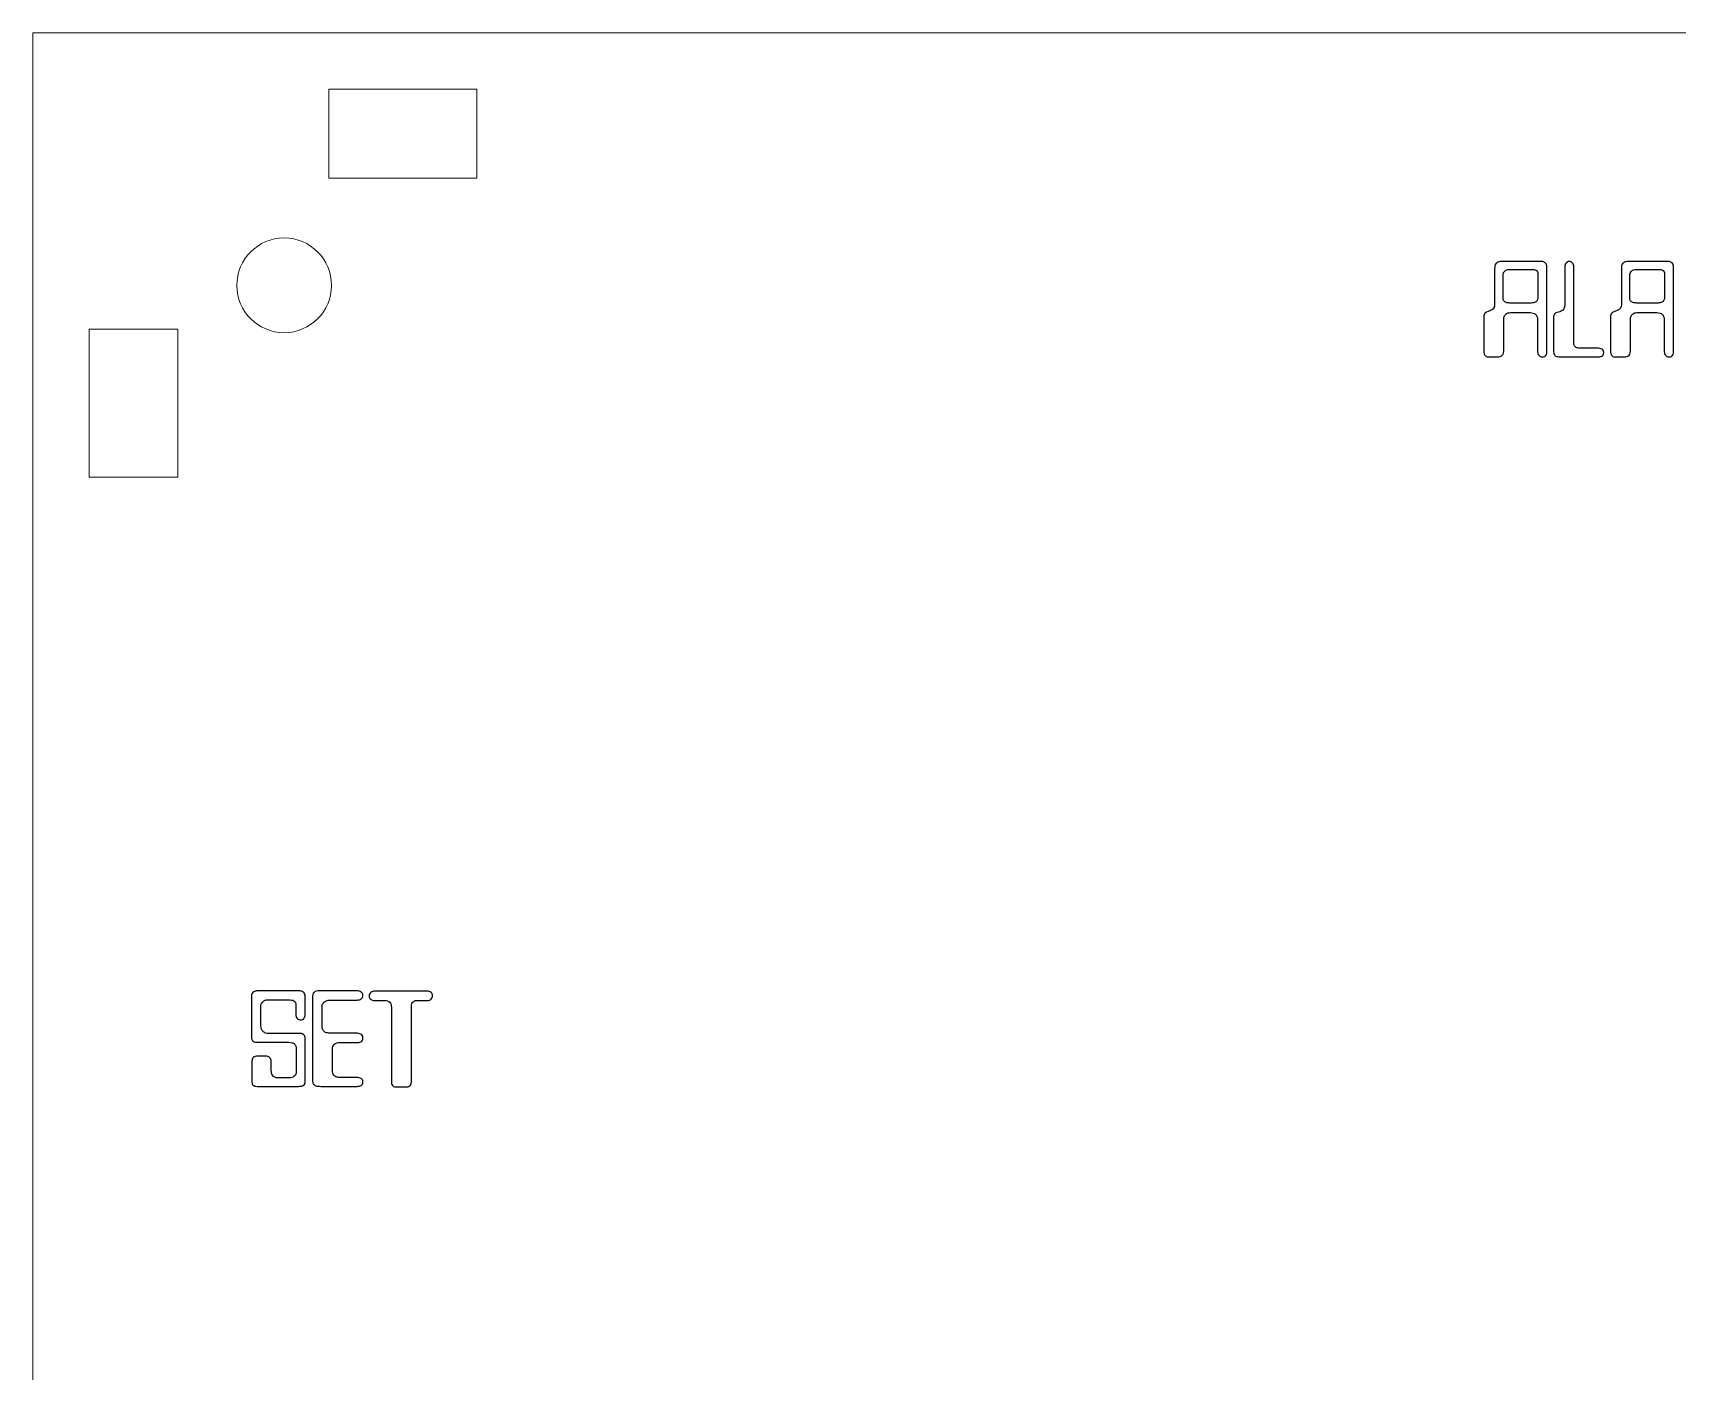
# Model space of a CAD drawing. Header units: millimetres. Extents: x -80 to 101, y -34 to 140.
# Drawn here: x -9.4 to 46.2, y 20.7 to 65.9 of the extents above; entities that cross this region are included whole.
import ezdxf

# ---------------------------------------------------------------- set-up
doc = ezdxf.new("R2010")
doc.units = ezdxf.units.MM
doc.header["$MEASUREMENT"] = 0
doc.layers.add('Layer 1', color=7, linetype='Continuous')

msp = doc.modelspace()

# ---------------------------------------------------------------- linework, layer by layer
at = {"layer": 'Layer 1', "color": 250, "lineweight": 20}
msp.add_lwpolyline([(-7.4557, 50.9016), (-4.4557, 50.9016), (-4.4557, 55.9016), (-7.4557, 55.9016), (-7.4557, 50.9016)], close=True, dxfattribs=at)
msp.add_lwpolyline([(-7.4557, 50.9016), (-4.4557, 50.9016), (-4.4557, 55.9016), (-7.4557, 55.9016), (-7.4557, 50.9016)], close=True, dxfattribs=at)
msp.add_ellipse((-0.8666, 57.3781), major_axis=(0, 1.6), ratio=1, dxfattribs=at)
msp.add_ellipse((-0.8666, 57.3781), major_axis=(0, 1.6), ratio=1, dxfattribs=at)
for points, knots in [([(100.6443, 65.9016), (100.6443, 65.9016), (-9.3557, 65.9016), (-9.3557, 65.9016), (-9.3557, 65.9016), (-9.3557, 65.9016), (-9.3557, -6.1118), (-9.3557, -6.1118), (-9.3557, -6.1118), (-9.3557, -6.1118), (4.1493, -6.0984), (4.1493, -6.0984), (4.1493, -6.0984), (4.1493, -6.0984), (4.1493, -3.5984), (4.1493, -3.5984), (4.1493, -3.5984), (4.1493, -3.5984), (7.1493, -3.5984), (7.1493, -3.5984), (7.1493, -3.5984), (7.1493, -3.5984), (7.1493, -6.0984), (7.1493, -6.0984), (7.1493, -6.0984), (7.1493, -6.0984), (84.1493, -6.0984), (84.1493, -6.0984), (84.1493, -6.0984), (84.1493, -6.0984), (84.1493, -3.5984), (84.1493, -3.5984), (84.1493, -3.5984), (84.1493, -3.5984), (87.1493, -3.5984), (87.1493, -3.5984), (87.1493, -3.5984), (87.1493, -3.5984), (87.1493, -6.0984), (87.1493, -6.0984), (87.1493, -6.0984), (87.1493, -6.0984), (100.6443, -6.1118), (100.6443, -6.1118), (100.6443, -6.1118), (100.6443, -6.1118), (100.6443, 65.9016), (100.6443, 65.9016)], [0, 0, 0, 0, 0.0769231, 0.0769231, 0.0769231, 0.0769231, 0.1538462, 0.1538462, 0.1538462, 0.1538462, 0.2307692, 0.2307692, 0.2307692, 0.2307692, 0.3076923, 0.3076923, 0.3076923, 0.3076923, 0.3846154, 0.3846154, 0.3846154, 0.3846154, 0.4615385, 0.4615385, 0.4615385, 0.4615385, 0.5384615, 0.5384615, 0.5384615, 0.5384615, 0.6153846, 0.6153846, 0.6153846, 0.6153846, 0.6923077, 0.6923077, 0.6923077, 0.6923077, 0.7692308, 0.7692308, 0.7692308, 0.7692308, 0.8461538, 0.8461538, 0.8461538, 0.8461538, 1, 1, 1, 1]), ([(100.6443, 65.9016), (100.6443, 65.9016), (-9.3557, 65.9016), (-9.3557, 65.9016), (-9.3557, 65.9016), (-9.3557, 65.9016), (-9.3557, -6.1118), (-9.3557, -6.1118), (-9.3557, -6.1118), (-9.3557, -6.1118), (4.1493, -6.0984), (4.1493, -6.0984), (4.1493, -6.0984), (4.1493, -6.0984), (4.1493, -3.5984), (4.1493, -3.5984), (4.1493, -3.5984), (4.1493, -3.5984), (7.1493, -3.5984), (7.1493, -3.5984), (7.1493, -3.5984), (7.1493, -3.5984), (7.1493, -6.0984), (7.1493, -6.0984), (7.1493, -6.0984), (7.1493, -6.0984), (84.1493, -6.0984), (84.1493, -6.0984), (84.1493, -6.0984), (84.1493, -6.0984), (84.1493, -3.5984), (84.1493, -3.5984), (84.1493, -3.5984), (84.1493, -3.5984), (87.1493, -3.5984), (87.1493, -3.5984), (87.1493, -3.5984), (87.1493, -3.5984), (87.1493, -6.0984), (87.1493, -6.0984), (87.1493, -6.0984), (87.1493, -6.0984), (100.6443, -6.1118), (100.6443, -6.1118), (100.6443, -6.1118), (100.6443, -6.1118), (100.6443, 65.9016), (100.6443, 65.9016)], [0, 0, 0, 0, 0.0769231, 0.0769231, 0.0769231, 0.0769231, 0.1538462, 0.1538462, 0.1538462, 0.1538462, 0.2307692, 0.2307692, 0.2307692, 0.2307692, 0.3076923, 0.3076923, 0.3076923, 0.3076923, 0.3846154, 0.3846154, 0.3846154, 0.3846154, 0.4615385, 0.4615385, 0.4615385, 0.4615385, 0.5384615, 0.5384615, 0.5384615, 0.5384615, 0.6153846, 0.6153846, 0.6153846, 0.6153846, 0.6923077, 0.6923077, 0.6923077, 0.6923077, 0.7692308, 0.7692308, 0.7692308, 0.7692308, 0.8461538, 0.8461538, 0.8461538, 0.8461538, 1, 1, 1, 1]), ([(0.6443, 61.0016), (0.6443, 61.0016), (0.6443, 64.0016), (0.6443, 64.0016), (0.6443, 64.0016), (0.6443, 64.0016), (5.6443, 64.0016), (5.6443, 64.0016), (5.6443, 64.0016), (5.6443, 64.0016), (5.6443, 61.0016), (5.6443, 61.0016), (5.6443, 61.0016), (5.6443, 61.0016), (0.6443, 61.0016), (0.6443, 61.0016)], [0, 0, 0, 0, 0.2, 0.2, 0.2, 0.2, 0.4, 0.4, 0.4, 0.4, 0.6, 0.6, 0.6, 0.6, 1, 1, 1, 1]), ([(0.6443, 61.0016), (0.6443, 61.0016), (0.6443, 64.0016), (0.6443, 64.0016), (0.6443, 64.0016), (0.6443, 64.0016), (5.6443, 64.0016), (5.6443, 64.0016), (5.6443, 64.0016), (5.6443, 64.0016), (5.6443, 61.0016), (5.6443, 61.0016), (5.6443, 61.0016), (5.6443, 61.0016), (0.6443, 61.0016), (0.6443, 61.0016)], [0, 0, 0, 0, 0.2, 0.2, 0.2, 0.2, 0.4, 0.4, 0.4, 0.4, 0.6, 0.6, 0.6, 0.6, 1, 1, 1, 1])]:
    msp.add_open_spline(points, degree=3, knots=knots, dxfattribs=at)
at = {"layer": 'Layer 1', "color": 242}
for points, knots in [([(40.0799, 58.1253), (40.1032, 58.1486), (40.1304, 58.1641), (40.1614, 58.1719), (40.1614, 58.1719), (40.1925, 58.1796), (40.2261, 58.1835), (40.2623, 58.1835), (40.2623, 58.1835), (40.2623, 58.1835), (41.5118, 58.1835), (41.5118, 58.1835), (41.5118, 58.1835), (41.5506, 58.1835), (41.5894, 58.1835), (41.6283, 58.1835), (41.6283, 58.1835), (41.6645, 58.1783), (41.7007, 58.1615), (41.7369, 58.1331), (41.7369, 58.1331), (41.7731, 58.0969), (41.7912, 58.049), (41.7912, 57.9895), (41.7912, 57.9895), (41.7912, 57.9895), (41.7912, 55.1296), (41.7912, 55.1296), (41.7912, 55.1296), (41.7912, 55.0908), (41.7835, 55.0571), (41.7679, 55.0287), (41.7679, 55.0287), (41.7421, 54.9821), (41.6994, 54.9588), (41.6399, 54.9588), (41.6399, 54.9588), (41.5804, 54.9588), (41.5384, 54.9782), (41.5138, 55.0177), (41.5138, 55.0177), (41.4892, 55.0565), (41.4769, 55.0959), (41.4769, 55.1347), (41.4769, 55.1347), (41.4769, 55.1347), (41.4769, 56.187), (41.4769, 56.187), (41.4769, 56.187), (41.4769, 56.2336), (41.4724, 56.2737), (41.4633, 56.306), (41.4633, 56.306), (41.4543, 56.339), (41.4355, 56.3694), (41.4071, 56.3978), (41.4071, 56.3978), (41.3683, 56.4373), (41.3075, 56.4567), (41.2247, 56.4567), (41.2247, 56.4567), (41.2247, 56.4567), (40.596, 56.4567), (40.596, 56.4567), (40.596, 56.4567), (40.5728, 56.4567), (40.5462, 56.4554), (40.5165, 56.4528), (40.5165, 56.4528), (40.4867, 56.4502), (40.4583, 56.4399), (40.4311, 56.4218), (40.4311, 56.4218), (40.404, 56.4037), (40.3807, 56.3771), (40.3613, 56.3435), (40.3613, 56.3435), (40.3419, 56.3099), (40.3322, 56.2775), (40.3322, 56.2459), (40.3322, 56.2459), (40.3322, 56.2459), (40.3322, 55.1619), (40.3322, 55.1619), (40.3322, 55.1619), (40.3322, 55.0759), (40.3037, 55.0183), (40.2468, 54.9899), (40.2468, 54.9899), (40.2054, 54.9692), (40.1394, 54.9588), (40.0489, 54.9588), (40.0489, 54.9588), (40.0153, 54.9588), (39.9894, 54.9588), (39.9713, 54.9588), (39.9713, 54.9588), (39.9506, 54.9588), (39.9305, 54.9588), (39.9111, 54.9588), (39.9111, 54.9588), (39.8917, 54.9588), (39.873, 54.9588), (39.8549, 54.9588), (39.8549, 54.9588), (39.7902, 54.9588), (39.7436, 54.9705), (39.7152, 54.9937), (39.7152, 54.9937), (39.6764, 55.0248), (39.657, 55.083), (39.657, 55.1684), (39.657, 55.1684), (39.657, 55.1684), (39.657, 56.2995), (39.657, 56.2995), (39.657, 56.2995), (39.657, 56.3358), (39.6602, 56.3629), (39.6667, 56.381), (39.6667, 56.381), (39.6731, 56.3991), (39.6841, 56.4185), (39.6996, 56.4392), (39.6996, 56.4392), (39.7048, 56.4444), (39.7682, 56.4742), (39.8898, 56.5285), (39.8898, 56.5285), (39.9803, 56.5673), (40.0256, 56.6345), (40.0256, 56.7303), (40.0256, 56.7303), (40.0256, 56.7303), (40.0256, 57.9429), (40.0256, 57.9429), (40.0256, 57.9429), (40.0256, 57.9869), (40.0288, 58.0218), (40.0353, 58.0477), (40.0353, 58.0477), (40.0418, 58.0736), (40.0566, 58.0994), (40.0799, 58.1253)], [0, 0, 0, 0, 0.027027, 0.027027, 0.027027, 0.027027, 0.0540541, 0.0540541, 0.0540541, 0.0540541, 0.0810811, 0.0810811, 0.0810811, 0.0810811, 0.1081081, 0.1081081, 0.1081081, 0.1081081, 0.1351351, 0.1351351, 0.1351351, 0.1351351, 0.1621622, 0.1621622, 0.1621622, 0.1621622, 0.1891892, 0.1891892, 0.1891892, 0.1891892, 0.2162162, 0.2162162, 0.2162162, 0.2162162, 0.2432432, 0.2432432, 0.2432432, 0.2432432, 0.2702703, 0.2702703, 0.2702703, 0.2702703, 0.2972973, 0.2972973, 0.2972973, 0.2972973, 0.3243243, 0.3243243, 0.3243243, 0.3243243, 0.3513514, 0.3513514, 0.3513514, 0.3513514, 0.3783784, 0.3783784, 0.3783784, 0.3783784, 0.4054054, 0.4054054, 0.4054054, 0.4054054, 0.4324324, 0.4324324, 0.4324324, 0.4324324, 0.4594595, 0.4594595, 0.4594595, 0.4594595, 0.4864865, 0.4864865, 0.4864865, 0.4864865, 0.5135135, 0.5135135, 0.5135135, 0.5135135, 0.5405405, 0.5405405, 0.5405405, 0.5405405, 0.5675676, 0.5675676, 0.5675676, 0.5675676, 0.5945946, 0.5945946, 0.5945946, 0.5945946, 0.6216216, 0.6216216, 0.6216216, 0.6216216, 0.6486486, 0.6486486, 0.6486486, 0.6486486, 0.6756757, 0.6756757, 0.6756757, 0.6756757, 0.7027027, 0.7027027, 0.7027027, 0.7027027, 0.7297297, 0.7297297, 0.7297297, 0.7297297, 0.7567568, 0.7567568, 0.7567568, 0.7567568, 0.7837838, 0.7837838, 0.7837838, 0.7837838, 0.8108108, 0.8108108, 0.8108108, 0.8108108, 0.8378378, 0.8378378, 0.8378378, 0.8378378, 0.8648649, 0.8648649, 0.8648649, 0.8648649, 0.8918919, 0.8918919, 0.8918919, 0.8918919, 0.9189189, 0.9189189, 0.9189189, 0.9189189, 0.9459459, 0.9459459, 0.9459459, 0.9459459, 1, 1, 1, 1]), ([(40.565, 57.9119), (40.5339, 57.9119), (40.5042, 57.9112), (40.4757, 57.9099), (40.4757, 57.9099), (40.4473, 57.9086), (40.4188, 57.8977), (40.3904, 57.877), (40.3904, 57.877), (40.336, 57.8414), (40.3089, 57.7832), (40.3089, 57.7036), (40.3089, 57.7036), (40.3089, 57.7036), (40.3089, 57.0252), (40.3089, 57.0252), (40.3089, 57.0252), (40.3089, 56.9896), (40.3095, 56.9547), (40.3108, 56.9217), (40.3108, 56.9217), (40.3121, 56.8881), (40.3263, 56.859), (40.3535, 56.8344), (40.3535, 56.8344), (40.3807, 56.8105), (40.4104, 56.7949), (40.4428, 56.7885), (40.4428, 56.7885), (40.4751, 56.782), (40.5184, 56.7788), (40.5728, 56.7788), (40.5728, 56.7788), (40.5728, 56.7788), (41.2247, 56.7788), (41.2247, 56.7788), (41.2247, 56.7788), (41.279, 56.7788), (41.3262, 56.7846), (41.3663, 56.7962), (41.3663, 56.7962), (41.4064, 56.8079), (41.4349, 56.8273), (41.4517, 56.8557), (41.4517, 56.8557), (41.4685, 56.8842), (41.4789, 56.9127), (41.4827, 56.9405), (41.4827, 56.9405), (41.4866, 56.9689), (41.4886, 57.0064), (41.4886, 57.0523), (41.4886, 57.0523), (41.4886, 57.0523), (41.4886, 57.692), (41.4886, 57.692), (41.4886, 57.692), (41.4886, 57.7386), (41.4866, 57.7735), (41.4827, 57.7981), (41.4827, 57.7981), (41.4789, 57.8226), (41.4653, 57.8479), (41.442, 57.8731), (41.442, 57.8731), (41.4187, 57.8989), (41.3786, 57.9119), (41.3217, 57.9119), (41.3217, 57.9119), (41.301, 57.9119), (41.2842, 57.9119), (41.2712, 57.9119), (41.2712, 57.9119), (41.2712, 57.9119), (40.565, 57.9119), (40.565, 57.9119)], [0, 0, 0, 0, 0.05, 0.05, 0.05, 0.05, 0.1, 0.1, 0.1, 0.1, 0.15, 0.15, 0.15, 0.15, 0.2, 0.2, 0.2, 0.2, 0.25, 0.25, 0.25, 0.25, 0.3, 0.3, 0.3, 0.3, 0.35, 0.35, 0.35, 0.35, 0.4, 0.4, 0.4, 0.4, 0.45, 0.45, 0.45, 0.45, 0.5, 0.5, 0.5, 0.5, 0.55, 0.55, 0.55, 0.55, 0.6, 0.6, 0.6, 0.6, 0.65, 0.65, 0.65, 0.65, 0.7, 0.7, 0.7, 0.7, 0.75, 0.75, 0.75, 0.75, 0.8, 0.8, 0.8, 0.8, 0.85, 0.85, 0.85, 0.85, 0.9, 0.9, 0.9, 0.9, 1, 1, 1, 1]), ([(42.3966, 56.74), (42.3966, 56.74), (42.3966, 58.005), (42.3966, 58.005), (42.3966, 58.005), (42.3966, 58.0542), (42.4101, 58.0962), (42.438, 58.1311), (42.438, 58.1311), (42.4651, 58.1661), (42.5013, 58.1835), (42.546, 58.1835), (42.546, 58.1835), (42.5906, 58.1835), (42.6275, 58.1654), (42.6559, 58.1292), (42.6559, 58.1292), (42.685, 58.093), (42.6992, 58.0516), (42.6992, 58.005), (42.6992, 58.005), (42.6992, 58.005), (42.6992, 55.5293), (42.6992, 55.5293), (42.6992, 55.5293), (42.6992, 55.5034), (42.6992, 55.4853), (42.6992, 55.4749), (42.6992, 55.4749), (42.6992, 55.4232), (42.7005, 55.3908), (42.7031, 55.3779), (42.7031, 55.3779), (42.7057, 55.365), (42.7135, 55.3495), (42.7264, 55.3313), (42.7264, 55.3313), (42.7497, 55.3003), (42.7762, 55.2796), (42.8053, 55.2693), (42.8053, 55.2693), (42.8351, 55.2589), (42.8732, 55.2537), (42.9198, 55.2537), (42.9198, 55.2537), (42.9198, 55.2537), (43.4838, 55.2537), (43.4838, 55.2537), (43.4838, 55.2537), (43.551, 55.2537), (43.606, 55.2434), (43.648, 55.2227), (43.648, 55.2227), (43.6907, 55.202), (43.7121, 55.1632), (43.7121, 55.1063), (43.7121, 55.1063), (43.7121, 55.0494), (43.6907, 55.0106), (43.648, 54.9899), (43.648, 54.9899), (43.6053, 54.9692), (43.5504, 54.9588), (43.4831, 54.9588), (43.4831, 54.9588), (43.4831, 54.9588), (42.2608, 54.9588), (42.2608, 54.9588), (42.2608, 54.9588), (42.209, 54.9588), (42.1631, 54.9646), (42.123, 54.9763), (42.123, 54.9763), (42.0829, 54.9879), (42.0564, 55.006), (42.0434, 55.0306), (42.0434, 55.0306), (42.0305, 55.0552), (42.0227, 55.0791), (42.0202, 55.1024), (42.0202, 55.1024), (42.0176, 55.1257), (42.0163, 55.1541), (42.0163, 55.1878), (42.0163, 55.1878), (42.0163, 55.1878), (42.0163, 56.2433), (42.0163, 56.2433), (42.0163, 56.2433), (42.0163, 56.2976), (42.0182, 56.3345), (42.0221, 56.3539), (42.0221, 56.3539), (42.026, 56.3733), (42.0357, 56.3933), (42.0512, 56.414), (42.0512, 56.414), (42.0667, 56.4347), (42.1101, 56.4541), (42.1812, 56.4722), (42.1812, 56.4722), (42.2523, 56.4903), (42.3008, 56.5136), (42.3267, 56.5421), (42.3267, 56.5421), (42.3733, 56.5964), (42.3966, 56.6624), (42.3966, 56.74)], [0, 0, 0, 0, 0.0357143, 0.0357143, 0.0357143, 0.0357143, 0.0714286, 0.0714286, 0.0714286, 0.0714286, 0.1071429, 0.1071429, 0.1071429, 0.1071429, 0.1428571, 0.1428571, 0.1428571, 0.1428571, 0.1785714, 0.1785714, 0.1785714, 0.1785714, 0.2142857, 0.2142857, 0.2142857, 0.2142857, 0.25, 0.25, 0.25, 0.25, 0.2857143, 0.2857143, 0.2857143, 0.2857143, 0.3214286, 0.3214286, 0.3214286, 0.3214286, 0.3571429, 0.3571429, 0.3571429, 0.3571429, 0.3928571, 0.3928571, 0.3928571, 0.3928571, 0.4285714, 0.4285714, 0.4285714, 0.4285714, 0.4642857, 0.4642857, 0.4642857, 0.4642857, 0.5, 0.5, 0.5, 0.5, 0.5357143, 0.5357143, 0.5357143, 0.5357143, 0.5714286, 0.5714286, 0.5714286, 0.5714286, 0.6071429, 0.6071429, 0.6071429, 0.6071429, 0.6428571, 0.6428571, 0.6428571, 0.6428571, 0.6785714, 0.6785714, 0.6785714, 0.6785714, 0.7142857, 0.7142857, 0.7142857, 0.7142857, 0.75, 0.75, 0.75, 0.75, 0.7857143, 0.7857143, 0.7857143, 0.7857143, 0.8214286, 0.8214286, 0.8214286, 0.8214286, 0.8571429, 0.8571429, 0.8571429, 0.8571429, 0.8928571, 0.8928571, 0.8928571, 0.8928571, 0.9285714, 0.9285714, 0.9285714, 0.9285714, 1, 1, 1, 1]), ([(44.3601, 58.1253), (44.3834, 58.1486), (44.4106, 58.1641), (44.4416, 58.1719), (44.4416, 58.1719), (44.4727, 58.1796), (44.5063, 58.1835), (44.5425, 58.1835), (44.5425, 58.1835), (44.5425, 58.1835), (45.792, 58.1835), (45.792, 58.1835), (45.792, 58.1835), (45.8308, 58.1835), (45.8696, 58.1835), (45.9085, 58.1835), (45.9085, 58.1835), (45.9447, 58.1783), (45.9809, 58.1615), (46.0171, 58.1331), (46.0171, 58.1331), (46.0533, 58.0969), (46.0714, 58.049), (46.0714, 57.9895), (46.0714, 57.9895), (46.0714, 57.9895), (46.0714, 55.1296), (46.0714, 55.1296), (46.0714, 55.1296), (46.0714, 55.0908), (46.0637, 55.0571), (46.0481, 55.0287), (46.0481, 55.0287), (46.0223, 54.9821), (45.9796, 54.9588), (45.9201, 54.9588), (45.9201, 54.9588), (45.8606, 54.9588), (45.8186, 54.9782), (45.794, 55.0177), (45.794, 55.0177), (45.7694, 55.0565), (45.7571, 55.0959), (45.7571, 55.1347), (45.7571, 55.1347), (45.7571, 55.1347), (45.7571, 56.187), (45.7571, 56.187), (45.7571, 56.187), (45.7571, 56.2336), (45.7526, 56.2737), (45.7435, 56.306), (45.7435, 56.306), (45.7345, 56.339), (45.7157, 56.3694), (45.6873, 56.3978), (45.6873, 56.3978), (45.6485, 56.4373), (45.5877, 56.4567), (45.5049, 56.4567), (45.5049, 56.4567), (45.5049, 56.4567), (44.8762, 56.4567), (44.8762, 56.4567), (44.8762, 56.4567), (44.853, 56.4567), (44.8264, 56.4554), (44.7967, 56.4528), (44.7967, 56.4528), (44.7669, 56.4502), (44.7385, 56.4399), (44.7113, 56.4218), (44.7113, 56.4218), (44.6842, 56.4037), (44.6609, 56.3771), (44.6415, 56.3435), (44.6415, 56.3435), (44.6221, 56.3099), (44.6124, 56.2775), (44.6124, 56.2459), (44.6124, 56.2459), (44.6124, 56.2459), (44.6124, 55.1619), (44.6124, 55.1619), (44.6124, 55.1619), (44.6124, 55.0759), (44.5839, 55.0183), (44.527, 54.9899), (44.527, 54.9899), (44.4856, 54.9692), (44.4196, 54.9588), (44.3291, 54.9588), (44.3291, 54.9588), (44.2955, 54.9588), (44.2696, 54.9588), (44.2515, 54.9588), (44.2515, 54.9588), (44.2308, 54.9588), (44.2107, 54.9588), (44.1913, 54.9588), (44.1913, 54.9588), (44.1719, 54.9588), (44.1532, 54.9588), (44.1351, 54.9588), (44.1351, 54.9588), (44.0704, 54.9588), (44.0238, 54.9705), (43.9954, 54.9937), (43.9954, 54.9937), (43.9566, 55.0248), (43.9372, 55.083), (43.9372, 55.1684), (43.9372, 55.1684), (43.9372, 55.1684), (43.9372, 56.2995), (43.9372, 56.2995), (43.9372, 56.2995), (43.9372, 56.3358), (43.9404, 56.3629), (43.9469, 56.381), (43.9469, 56.381), (43.9533, 56.3991), (43.9643, 56.4185), (43.9798, 56.4392), (43.9798, 56.4392), (43.985, 56.4444), (44.0484, 56.4742), (44.17, 56.5285), (44.17, 56.5285), (44.2605, 56.5673), (44.3058, 56.6345), (44.3058, 56.7303), (44.3058, 56.7303), (44.3058, 56.7303), (44.3058, 57.9429), (44.3058, 57.9429), (44.3058, 57.9429), (44.3058, 57.9869), (44.309, 58.0218), (44.3155, 58.0477), (44.3155, 58.0477), (44.322, 58.0736), (44.3368, 58.0994), (44.3601, 58.1253)], [0, 0, 0, 0, 0.027027, 0.027027, 0.027027, 0.027027, 0.0540541, 0.0540541, 0.0540541, 0.0540541, 0.0810811, 0.0810811, 0.0810811, 0.0810811, 0.1081081, 0.1081081, 0.1081081, 0.1081081, 0.1351351, 0.1351351, 0.1351351, 0.1351351, 0.1621622, 0.1621622, 0.1621622, 0.1621622, 0.1891892, 0.1891892, 0.1891892, 0.1891892, 0.2162162, 0.2162162, 0.2162162, 0.2162162, 0.2432432, 0.2432432, 0.2432432, 0.2432432, 0.2702703, 0.2702703, 0.2702703, 0.2702703, 0.2972973, 0.2972973, 0.2972973, 0.2972973, 0.3243243, 0.3243243, 0.3243243, 0.3243243, 0.3513514, 0.3513514, 0.3513514, 0.3513514, 0.3783784, 0.3783784, 0.3783784, 0.3783784, 0.4054054, 0.4054054, 0.4054054, 0.4054054, 0.4324324, 0.4324324, 0.4324324, 0.4324324, 0.4594595, 0.4594595, 0.4594595, 0.4594595, 0.4864865, 0.4864865, 0.4864865, 0.4864865, 0.5135135, 0.5135135, 0.5135135, 0.5135135, 0.5405405, 0.5405405, 0.5405405, 0.5405405, 0.5675676, 0.5675676, 0.5675676, 0.5675676, 0.5945946, 0.5945946, 0.5945946, 0.5945946, 0.6216216, 0.6216216, 0.6216216, 0.6216216, 0.6486486, 0.6486486, 0.6486486, 0.6486486, 0.6756757, 0.6756757, 0.6756757, 0.6756757, 0.7027027, 0.7027027, 0.7027027, 0.7027027, 0.7297297, 0.7297297, 0.7297297, 0.7297297, 0.7567568, 0.7567568, 0.7567568, 0.7567568, 0.7837838, 0.7837838, 0.7837838, 0.7837838, 0.8108108, 0.8108108, 0.8108108, 0.8108108, 0.8378378, 0.8378378, 0.8378378, 0.8378378, 0.8648649, 0.8648649, 0.8648649, 0.8648649, 0.8918919, 0.8918919, 0.8918919, 0.8918919, 0.9189189, 0.9189189, 0.9189189, 0.9189189, 0.9459459, 0.9459459, 0.9459459, 0.9459459, 1, 1, 1, 1]), ([(44.8452, 57.9119), (44.8141, 57.9119), (44.7844, 57.9112), (44.7559, 57.9099), (44.7559, 57.9099), (44.7275, 57.9086), (44.699, 57.8977), (44.6706, 57.877), (44.6706, 57.877), (44.6162, 57.8414), (44.5891, 57.7832), (44.5891, 57.7036), (44.5891, 57.7036), (44.5891, 57.7036), (44.5891, 57.0252), (44.5891, 57.0252), (44.5891, 57.0252), (44.5891, 56.9896), (44.5897, 56.9547), (44.591, 56.9217), (44.591, 56.9217), (44.5923, 56.8881), (44.6065, 56.859), (44.6337, 56.8344), (44.6337, 56.8344), (44.6609, 56.8105), (44.6906, 56.7949), (44.723, 56.7885), (44.723, 56.7885), (44.7553, 56.782), (44.7986, 56.7788), (44.853, 56.7788), (44.853, 56.7788), (44.853, 56.7788), (45.5049, 56.7788), (45.5049, 56.7788), (45.5049, 56.7788), (45.5592, 56.7788), (45.6064, 56.7846), (45.6465, 56.7962), (45.6465, 56.7962), (45.6866, 56.8079), (45.7151, 56.8273), (45.7319, 56.8557), (45.7319, 56.8557), (45.7487, 56.8842), (45.7591, 56.9127), (45.7629, 56.9405), (45.7629, 56.9405), (45.7668, 56.9689), (45.7688, 57.0064), (45.7688, 57.0523), (45.7688, 57.0523), (45.7688, 57.0523), (45.7688, 57.692), (45.7688, 57.692), (45.7688, 57.692), (45.7688, 57.7386), (45.7668, 57.7735), (45.7629, 57.7981), (45.7629, 57.7981), (45.7591, 57.8226), (45.7455, 57.8479), (45.7222, 57.8731), (45.7222, 57.8731), (45.6989, 57.8989), (45.6588, 57.9119), (45.6019, 57.9119), (45.6019, 57.9119), (45.5812, 57.9119), (45.5644, 57.9119), (45.5514, 57.9119), (45.5514, 57.9119), (45.5514, 57.9119), (44.8452, 57.9119), (44.8452, 57.9119)], [0, 0, 0, 0, 0.05, 0.05, 0.05, 0.05, 0.1, 0.1, 0.1, 0.1, 0.15, 0.15, 0.15, 0.15, 0.2, 0.2, 0.2, 0.2, 0.25, 0.25, 0.25, 0.25, 0.3, 0.3, 0.3, 0.3, 0.35, 0.35, 0.35, 0.35, 0.4, 0.4, 0.4, 0.4, 0.45, 0.45, 0.45, 0.45, 0.5, 0.5, 0.5, 0.5, 0.55, 0.55, 0.55, 0.55, 0.6, 0.6, 0.6, 0.6, 0.65, 0.65, 0.65, 0.65, 0.7, 0.7, 0.7, 0.7, 0.75, 0.75, 0.75, 0.75, 0.8, 0.8, 0.8, 0.8, 0.85, 0.85, 0.85, 0.85, 0.9, 0.9, 0.9, 0.9, 1, 1, 1, 1]), ([(-1.9276, 33.4943), (-1.9095, 33.515), (-1.8836, 33.5299), (-1.85, 33.5389), (-1.85, 33.5389), (-1.8163, 33.548), (-1.7788, 33.5525), (-1.7374, 33.5525), (-1.7374, 33.5525), (-1.7374, 33.5525), (-0.3909, 33.5525), (-0.3909, 33.5525), (-0.3909, 33.5525), (-0.3443, 33.5525), (-0.3107, 33.5506), (-0.29, 33.5467), (-0.29, 33.5467), (-0.2693, 33.5428), (-0.2473, 33.5318), (-0.224, 33.5137), (-0.224, 33.5137), (-0.1801, 33.4801), (-0.1581, 33.4329), (-0.1581, 33.3708), (-0.1581, 33.3708), (-0.1581, 33.3708), (-0.1581, 32.7564), (-0.1581, 32.7564), (-0.1581, 32.7564), (-0.1581, 32.7046), (-0.171, 32.6606), (-0.1969, 32.6251), (-0.1969, 32.6251), (-0.2227, 32.5889), (-0.259, 32.5707), (-0.3055, 32.5707), (-0.3055, 32.5707), (-0.3573, 32.5707), (-0.398, 32.5882), (-0.4278, 32.6231), (-0.4278, 32.6231), (-0.4575, 32.6574), (-0.4724, 32.702), (-0.4724, 32.7557), (-0.4724, 32.7557), (-0.4724, 32.7557), (-0.4724, 33.0299), (-0.4724, 33.0299), (-0.4724, 33.0299), (-0.4724, 33.0713), (-0.4743, 33.1011), (-0.4782, 33.1205), (-0.4782, 33.1205), (-0.4821, 33.1399), (-0.4931, 33.1619), (-0.5112, 33.1865), (-0.5112, 33.1865), (-0.5293, 33.2104), (-0.5513, 33.2266), (-0.5772, 33.2343), (-0.5772, 33.2343), (-0.603, 33.2421), (-0.6354, 33.246), (-0.6742, 33.246), (-0.6742, 33.246), (-0.6742, 33.246), (-1.3959, 33.246), (-1.3959, 33.246), (-1.3959, 33.246), (-1.4244, 33.246), (-1.4509, 33.2453), (-1.4755, 33.244), (-1.4755, 33.244), (-1.5001, 33.2427), (-1.5266, 33.233), (-1.555, 33.2149), (-1.555, 33.2149), (-1.6249, 33.1658), (-1.6598, 33.1017), (-1.6598, 33.0215), (-1.6598, 33.0215), (-1.6598, 33.0215), (-1.6598, 32.3955), (-1.6598, 32.3955), (-1.6598, 32.3955), (-1.6598, 32.3282), (-1.6417, 32.2687), (-1.6055, 32.217), (-1.6055, 32.217), (-1.577, 32.1814), (-1.5525, 32.1555), (-1.5318, 32.14), (-1.5318, 32.14), (-1.5111, 32.1245), (-1.4826, 32.1167), (-1.4464, 32.1167), (-1.4464, 32.1167), (-1.4464, 32.1167), (-0.4258, 32.1167), (-0.4258, 32.1167), (-0.4258, 32.1167), (-0.3611, 32.1167), (-0.3139, 32.1148), (-0.2842, 32.1109), (-0.2842, 32.1109), (-0.2544, 32.107), (-0.226, 32.0915), (-0.1988, 32.0643), (-0.1988, 32.0643), (-0.1717, 32.0372), (-0.1581, 32.0003), (-0.1581, 31.9537), (-0.1581, 31.9537), (-0.1581, 31.9537), (-0.1581, 30.5606), (-0.1581, 30.5606), (-0.1581, 30.5606), (-0.1581, 30.54), (-0.1581, 30.5244), (-0.1581, 30.5141), (-0.1581, 30.5141), (-0.1581, 30.4856), (-0.1594, 30.4623), (-0.1619, 30.4442), (-0.1619, 30.4442), (-0.1645, 30.4261), (-0.1749, 30.4054), (-0.193, 30.3821), (-0.193, 30.3821), (-0.2111, 30.3589), (-0.235, 30.344), (-0.2648, 30.3375), (-0.2648, 30.3375), (-0.2945, 30.3311), (-0.3353, 30.3278), (-0.387, 30.3278), (-0.387, 30.3278), (-0.387, 30.3278), (-1.7801, 30.3278), (-1.7801, 30.3278), (-1.7801, 30.3278), (-1.8086, 30.3278), (-1.8351, 30.3304), (-1.8597, 30.3356), (-1.8597, 30.3356), (-1.8842, 30.3408), (-1.9082, 30.3563), (-1.9315, 30.3821), (-1.9315, 30.3821), (-1.9418, 30.3951), (-1.9483, 30.4138), (-1.9509, 30.4384), (-1.9509, 30.4384), (-1.9534, 30.463), (-1.9547, 30.4921), (-1.9547, 30.5257), (-1.9547, 30.5257), (-1.9547, 30.5257), (-1.9547, 31.1738), (-1.9547, 31.1738), (-1.9547, 31.1738), (-1.9547, 31.2281), (-1.9399, 31.2714), (-1.9101, 31.3038), (-1.9101, 31.3038), (-1.8804, 31.3361), (-1.8267, 31.3523), (-1.7491, 31.3523), (-1.7491, 31.3523), (-1.7491, 31.3523), (-1.4813, 31.3523), (-1.4813, 31.3523), (-1.4813, 31.3523), (-1.4348, 31.3523), (-1.3934, 31.3355), (-1.3571, 31.3018), (-1.3571, 31.3018), (-1.3209, 31.2675), (-1.3028, 31.2184), (-1.3028, 31.1531), (-1.3028, 31.1531), (-1.3028, 31.1531), (-1.3028, 30.8724), (-1.3028, 30.8724), (-1.3028, 30.8724), (-1.3028, 30.8025), (-1.2886, 30.745), (-1.2601, 30.701), (-1.2601, 30.701), (-1.222, 30.6408), (-1.1625, 30.6111), (-1.0829, 30.6111), (-1.0829, 30.6111), (-1.0829, 30.6111), (-0.7117, 30.6111), (-0.7117, 30.6111), (-0.7117, 30.6111), (-0.6373, 30.6111), (-0.5765, 30.6299), (-0.53, 30.668), (-0.53, 30.668), (-0.484, 30.7055), (-0.4607, 30.7566), (-0.4607, 30.8219), (-0.4607, 30.8219), (-0.4607, 30.8219), (-0.4607, 31.5521), (-0.4607, 31.5521), (-0.4607, 31.5521), (-0.4607, 31.6045), (-0.464, 31.6452), (-0.4704, 31.6756), (-0.4704, 31.6756), (-0.4769, 31.7054), (-0.4918, 31.7319), (-0.5151, 31.7552), (-0.5151, 31.7552), (-0.5384, 31.7791), (-0.5668, 31.7946), (-0.5998, 31.8024), (-0.5998, 31.8024), (-0.6334, 31.8102), (-0.6709, 31.8141), (-0.7123, 31.8141), (-0.7123, 31.8141), (-0.7123, 31.8141), (-1.7032, 31.8141), (-1.7032, 31.8141), (-1.7032, 31.8141), (-1.7678, 31.8141), (-1.8131, 31.816), (-1.839, 31.8199), (-1.839, 31.8199), (-1.8642, 31.8238), (-1.8901, 31.8354), (-1.9159, 31.8548), (-1.9159, 31.8548), (-1.9418, 31.8742), (-1.958, 31.9001), (-1.9644, 31.9324), (-1.9644, 31.9324), (-1.9709, 31.9641), (-1.9741, 32.0048), (-1.9741, 32.054), (-1.9741, 32.054), (-1.9741, 32.054), (-1.9741, 33.3397), (-1.9741, 33.3397), (-1.9741, 33.3397), (-1.9741, 33.363), (-1.9722, 33.3876), (-1.9683, 33.4135), (-1.9683, 33.4135), (-1.9644, 33.4387), (-1.9509, 33.4659), (-1.9276, 33.4943)], [0, 0, 0, 0, 0.0153846, 0.0153846, 0.0153846, 0.0153846, 0.0307692, 0.0307692, 0.0307692, 0.0307692, 0.0461538, 0.0461538, 0.0461538, 0.0461538, 0.0615385, 0.0615385, 0.0615385, 0.0615385, 0.0769231, 0.0769231, 0.0769231, 0.0769231, 0.0923077, 0.0923077, 0.0923077, 0.0923077, 0.1076923, 0.1076923, 0.1076923, 0.1076923, 0.1230769, 0.1230769, 0.1230769, 0.1230769, 0.1384615, 0.1384615, 0.1384615, 0.1384615, 0.1538462, 0.1538462, 0.1538462, 0.1538462, 0.1692308, 0.1692308, 0.1692308, 0.1692308, 0.1846154, 0.1846154, 0.1846154, 0.1846154, 0.2, 0.2, 0.2, 0.2, 0.2153846, 0.2153846, 0.2153846, 0.2153846, 0.2307692, 0.2307692, 0.2307692, 0.2307692, 0.2461538, 0.2461538, 0.2461538, 0.2461538, 0.2615385, 0.2615385, 0.2615385, 0.2615385, 0.2769231, 0.2769231, 0.2769231, 0.2769231, 0.2923077, 0.2923077, 0.2923077, 0.2923077, 0.3076923, 0.3076923, 0.3076923, 0.3076923, 0.3230769, 0.3230769, 0.3230769, 0.3230769, 0.3384615, 0.3384615, 0.3384615, 0.3384615, 0.3538462, 0.3538462, 0.3538462, 0.3538462, 0.3692308, 0.3692308, 0.3692308, 0.3692308, 0.3846154, 0.3846154, 0.3846154, 0.3846154, 0.4, 0.4, 0.4, 0.4, 0.4153846, 0.4153846, 0.4153846, 0.4153846, 0.4307692, 0.4307692, 0.4307692, 0.4307692, 0.4461538, 0.4461538, 0.4461538, 0.4461538, 0.4615385, 0.4615385, 0.4615385, 0.4615385, 0.4769231, 0.4769231, 0.4769231, 0.4769231, 0.4923077, 0.4923077, 0.4923077, 0.4923077, 0.5076923, 0.5076923, 0.5076923, 0.5076923, 0.5230769, 0.5230769, 0.5230769, 0.5230769, 0.5384615, 0.5384615, 0.5384615, 0.5384615, 0.5538462, 0.5538462, 0.5538462, 0.5538462, 0.5692308, 0.5692308, 0.5692308, 0.5692308, 0.5846154, 0.5846154, 0.5846154, 0.5846154, 0.6, 0.6, 0.6, 0.6, 0.6153846, 0.6153846, 0.6153846, 0.6153846, 0.6307692, 0.6307692, 0.6307692, 0.6307692, 0.6461538, 0.6461538, 0.6461538, 0.6461538, 0.6615385, 0.6615385, 0.6615385, 0.6615385, 0.6769231, 0.6769231, 0.6769231, 0.6769231, 0.6923077, 0.6923077, 0.6923077, 0.6923077, 0.7076923, 0.7076923, 0.7076923, 0.7076923, 0.7230769, 0.7230769, 0.7230769, 0.7230769, 0.7384615, 0.7384615, 0.7384615, 0.7384615, 0.7538462, 0.7538462, 0.7538462, 0.7538462, 0.7692308, 0.7692308, 0.7692308, 0.7692308, 0.7846154, 0.7846154, 0.7846154, 0.7846154, 0.8, 0.8, 0.8, 0.8, 0.8153846, 0.8153846, 0.8153846, 0.8153846, 0.8307692, 0.8307692, 0.8307692, 0.8307692, 0.8461538, 0.8461538, 0.8461538, 0.8461538, 0.8615385, 0.8615385, 0.8615385, 0.8615385, 0.8769231, 0.8769231, 0.8769231, 0.8769231, 0.8923077, 0.8923077, 0.8923077, 0.8923077, 0.9076923, 0.9076923, 0.9076923, 0.9076923, 0.9230769, 0.9230769, 0.9230769, 0.9230769, 0.9384615, 0.9384615, 0.9384615, 0.9384615, 0.9538462, 0.9538462, 0.9538462, 0.9538462, 0.9692308, 0.9692308, 0.9692308, 0.9692308, 1, 1, 1, 1]), ([(0.1446, 33.5021), (0.1679, 33.5228), (0.1931, 33.5363), (0.2203, 33.5428), (0.2203, 33.5428), (0.2474, 33.5493), (0.2843, 33.5525), (0.3308, 33.5525), (0.3308, 33.5525), (0.3308, 33.5525), (1.5959, 33.5525), (1.5959, 33.5525), (1.5959, 33.5525), (1.6502, 33.5525), (1.6961, 33.5389), (1.7336, 33.5118), (1.7336, 33.5118), (1.7712, 33.4846), (1.7899, 33.4464), (1.7899, 33.3973), (1.7899, 33.3973), (1.7899, 33.343), (1.7718, 33.3035), (1.7356, 33.2789), (1.7356, 33.2789), (1.6994, 33.2544), (1.6528, 33.2421), (1.5959, 33.2421), (1.5959, 33.2421), (1.5959, 33.2421), (0.6995, 33.2421), (0.6995, 33.2421), (0.6995, 33.2421), (0.6452, 33.2421), (0.5986, 33.2343), (0.5598, 33.2188), (0.5598, 33.2188), (0.5443, 33.2136), (0.5229, 33.2013), (0.4958, 33.1819), (0.4958, 33.1819), (0.4686, 33.1625), (0.4479, 33.1379), (0.4337, 33.1069), (0.4337, 33.1069), (0.4195, 33.0759), (0.4123, 33.0448), (0.4123, 33.0138), (0.4123, 33.0138), (0.4123, 33.0138), (0.4123, 32.3994), (0.4123, 32.3994), (0.4123, 32.3994), (0.4123, 32.358), (0.4149, 32.3211), (0.4201, 32.2888), (0.4201, 32.2888), (0.4253, 32.2564), (0.4389, 32.226), (0.4608, 32.1982), (0.4608, 32.1982), (0.4828, 32.1698), (0.5158, 32.1497), (0.5598, 32.1381), (0.5598, 32.1381), (0.6038, 32.1264), (0.6568, 32.1206), (0.7189, 32.1206), (0.7189, 32.1206), (0.7189, 32.1206), (1.5687, 32.1206), (1.5687, 32.1206), (1.5687, 32.1206), (1.6308, 32.1206), (1.6838, 32.109), (1.7278, 32.0857), (1.7278, 32.0857), (1.7718, 32.0624), (1.7938, 32.021), (1.7938, 31.9615), (1.7938, 31.9615), (1.7938, 31.902), (1.7692, 31.8593), (1.7201, 31.8335), (1.7201, 31.8335), (1.6864, 31.8153), (1.6347, 31.8063), (1.5648, 31.8063), (1.5648, 31.8063), (1.5648, 31.8063), (1.0061, 31.8063), (1.0061, 31.8063), (1.0061, 31.8063), (0.9724, 31.8063), (0.9407, 31.8024), (0.911, 31.7946), (0.911, 31.7946), (0.8812, 31.7869), (0.8547, 31.7714), (0.8314, 31.7481), (0.8314, 31.7481), (0.7875, 31.7035), (0.7655, 31.644), (0.7655, 31.5689), (0.7655, 31.5689), (0.7655, 31.5689), (0.7655, 30.8679), (0.7655, 30.8679), (0.7655, 30.8679), (0.7655, 30.8006), (0.781, 30.7463), (0.812, 30.7042), (0.812, 30.7042), (0.8353, 30.6758), (0.8644, 30.6557), (0.8993, 30.6441), (0.8993, 30.6441), (0.9343, 30.6324), (0.9763, 30.6266), (1.0255, 30.6266), (1.0255, 30.6266), (1.0255, 30.6266), (1.5959, 30.6266), (1.5959, 30.6266), (1.5959, 30.6266), (1.6502, 30.6266), (1.6968, 30.615), (1.7356, 30.5917), (1.7356, 30.5917), (1.7744, 30.5684), (1.7938, 30.5283), (1.7938, 30.4714), (1.7938, 30.4714), (1.7938, 30.4171), (1.7744, 30.3796), (1.7356, 30.3589), (1.7356, 30.3589), (1.6968, 30.3382), (1.6502, 30.3278), (1.5959, 30.3278), (1.5959, 30.3278), (1.5959, 30.3278), (0.4279, 30.3278), (0.4279, 30.3278), (0.4279, 30.3278), (0.3451, 30.3278), (0.2856, 30.3298), (0.2494, 30.3336), (0.2494, 30.3336), (0.2131, 30.3375), (0.1808, 30.3517), (0.1523, 30.3763), (0.1523, 30.3763), (0.1239, 30.4009), (0.1064, 30.4268), (0.1, 30.4539), (0.1, 30.4539), (0.0935, 30.4811), (0.0903, 30.5167), (0.0903, 30.5606), (0.0903, 30.5606), (0.0903, 30.5606), (0.0903, 33.3274), (0.0903, 33.3274), (0.0903, 33.3274), (0.0903, 33.3714), (0.0935, 33.4063), (0.1, 33.4322), (0.1, 33.4322), (0.1064, 33.4581), (0.1213, 33.4814), (0.1446, 33.5021)], [0, 0, 0, 0, 0.0227273, 0.0227273, 0.0227273, 0.0227273, 0.0454545, 0.0454545, 0.0454545, 0.0454545, 0.0681818, 0.0681818, 0.0681818, 0.0681818, 0.0909091, 0.0909091, 0.0909091, 0.0909091, 0.1136364, 0.1136364, 0.1136364, 0.1136364, 0.1363636, 0.1363636, 0.1363636, 0.1363636, 0.1590909, 0.1590909, 0.1590909, 0.1590909, 0.1818182, 0.1818182, 0.1818182, 0.1818182, 0.2045455, 0.2045455, 0.2045455, 0.2045455, 0.2272727, 0.2272727, 0.2272727, 0.2272727, 0.25, 0.25, 0.25, 0.25, 0.2727273, 0.2727273, 0.2727273, 0.2727273, 0.2954545, 0.2954545, 0.2954545, 0.2954545, 0.3181818, 0.3181818, 0.3181818, 0.3181818, 0.3409091, 0.3409091, 0.3409091, 0.3409091, 0.3636364, 0.3636364, 0.3636364, 0.3636364, 0.3863636, 0.3863636, 0.3863636, 0.3863636, 0.4090909, 0.4090909, 0.4090909, 0.4090909, 0.4318182, 0.4318182, 0.4318182, 0.4318182, 0.4545455, 0.4545455, 0.4545455, 0.4545455, 0.4772727, 0.4772727, 0.4772727, 0.4772727, 0.5, 0.5, 0.5, 0.5, 0.5227273, 0.5227273, 0.5227273, 0.5227273, 0.5454545, 0.5454545, 0.5454545, 0.5454545, 0.5681818, 0.5681818, 0.5681818, 0.5681818, 0.5909091, 0.5909091, 0.5909091, 0.5909091, 0.6136364, 0.6136364, 0.6136364, 0.6136364, 0.6363636, 0.6363636, 0.6363636, 0.6363636, 0.6590909, 0.6590909, 0.6590909, 0.6590909, 0.6818182, 0.6818182, 0.6818182, 0.6818182, 0.7045455, 0.7045455, 0.7045455, 0.7045455, 0.7272727, 0.7272727, 0.7272727, 0.7272727, 0.75, 0.75, 0.75, 0.75, 0.7727273, 0.7727273, 0.7727273, 0.7727273, 0.7954545, 0.7954545, 0.7954545, 0.7954545, 0.8181818, 0.8181818, 0.8181818, 0.8181818, 0.8409091, 0.8409091, 0.8409091, 0.8409091, 0.8636364, 0.8636364, 0.8636364, 0.8636364, 0.8863636, 0.8863636, 0.8863636, 0.8863636, 0.9090909, 0.9090909, 0.9090909, 0.9090909, 0.9318182, 0.9318182, 0.9318182, 0.9318182, 0.9545455, 0.9545455, 0.9545455, 0.9545455, 1, 1, 1, 1]), ([(1.9995, 33.3779), (1.9995, 33.427), (2.0196, 33.4665), (2.0597, 33.4962), (2.0597, 33.4962), (2.0998, 33.526), (2.147, 33.5409), (2.2013, 33.5409), (2.2013, 33.5409), (2.2013, 33.5409), (3.9708, 33.5409), (3.9708, 33.5409), (3.9708, 33.5409), (4.0174, 33.5409), (4.0588, 33.5266), (4.095, 33.4988), (4.095, 33.4988), (4.1312, 33.4704), (4.1493, 33.4348), (4.1493, 33.3915), (4.1493, 33.3915), (4.1493, 33.3481), (4.1325, 33.3093), (4.0989, 33.2764), (4.0989, 33.2764), (4.0652, 33.2434), (4.0264, 33.2266), (3.9824, 33.2266), (3.9824, 33.2266), (3.9824, 33.2266), (3.6293, 33.2266), (3.6293, 33.2266), (3.6293, 33.2266), (3.5905, 33.2266), (3.5659, 33.2253), (3.5556, 33.2227), (3.5556, 33.2227), (3.5375, 33.2175), (3.5155, 33.2046), (3.4896, 33.1839), (3.4896, 33.1839), (3.4508, 33.1502), (3.4314, 33.0998), (3.4314, 33.0325), (3.4314, 33.0325), (3.4314, 33.0325), (3.4314, 30.5024), (3.4314, 30.5024), (3.4314, 30.5024), (3.4314, 30.4585), (3.4256, 30.4216), (3.414, 30.3918), (3.414, 30.3918), (3.4023, 30.3621), (3.3829, 30.3408), (3.3557, 30.3278), (3.3557, 30.3278), (3.3286, 30.3149), (3.2904, 30.3084), (3.2413, 30.3084), (3.2413, 30.3084), (3.2413, 30.3084), (2.9502, 30.3084), (2.9502, 30.3084), (2.9502, 30.3084), (2.9063, 30.3084), (2.8746, 30.3104), (2.8552, 30.3142), (2.8552, 30.3142), (2.8358, 30.3181), (2.8164, 30.3317), (2.797, 30.355), (2.797, 30.355), (2.7776, 30.3783), (2.7659, 30.4028), (2.762, 30.4287), (2.762, 30.4287), (2.7582, 30.4546), (2.7562, 30.4805), (2.7562, 30.5063), (2.7562, 30.5063), (2.7562, 30.5063), (2.7562, 32.9976), (2.7562, 32.9976), (2.7562, 32.9976), (2.7562, 33.0726), (2.7381, 33.1295), (2.7019, 33.1683), (2.7019, 33.1683), (2.6812, 33.189), (2.6553, 33.2039), (2.6243, 33.213), (2.6243, 33.213), (2.5932, 33.222), (2.557, 33.2266), (2.5156, 33.2266), (2.5156, 33.2266), (2.5156, 33.2266), (2.1935, 33.2266), (2.1935, 33.2266), (2.1935, 33.2266), (2.1418, 33.2266), (2.0965, 33.2401), (2.0577, 33.2673), (2.0577, 33.2673), (2.0189, 33.2945), (1.9995, 33.3313), (1.9995, 33.3779)], [0, 0, 0, 0, 0.0357143, 0.0357143, 0.0357143, 0.0357143, 0.0714286, 0.0714286, 0.0714286, 0.0714286, 0.1071429, 0.1071429, 0.1071429, 0.1071429, 0.1428571, 0.1428571, 0.1428571, 0.1428571, 0.1785714, 0.1785714, 0.1785714, 0.1785714, 0.2142857, 0.2142857, 0.2142857, 0.2142857, 0.25, 0.25, 0.25, 0.25, 0.2857143, 0.2857143, 0.2857143, 0.2857143, 0.3214286, 0.3214286, 0.3214286, 0.3214286, 0.3571429, 0.3571429, 0.3571429, 0.3571429, 0.3928571, 0.3928571, 0.3928571, 0.3928571, 0.4285714, 0.4285714, 0.4285714, 0.4285714, 0.4642857, 0.4642857, 0.4642857, 0.4642857, 0.5, 0.5, 0.5, 0.5, 0.5357143, 0.5357143, 0.5357143, 0.5357143, 0.5714286, 0.5714286, 0.5714286, 0.5714286, 0.6071429, 0.6071429, 0.6071429, 0.6071429, 0.6428571, 0.6428571, 0.6428571, 0.6428571, 0.6785714, 0.6785714, 0.6785714, 0.6785714, 0.7142857, 0.7142857, 0.7142857, 0.7142857, 0.75, 0.75, 0.75, 0.75, 0.7857143, 0.7857143, 0.7857143, 0.7857143, 0.8214286, 0.8214286, 0.8214286, 0.8214286, 0.8571429, 0.8571429, 0.8571429, 0.8571429, 0.8928571, 0.8928571, 0.8928571, 0.8928571, 0.9285714, 0.9285714, 0.9285714, 0.9285714, 1, 1, 1, 1])]:
    msp.add_open_spline(points, degree=3, knots=knots, dxfattribs=at)

doc.saveas('drawing.dxf')
